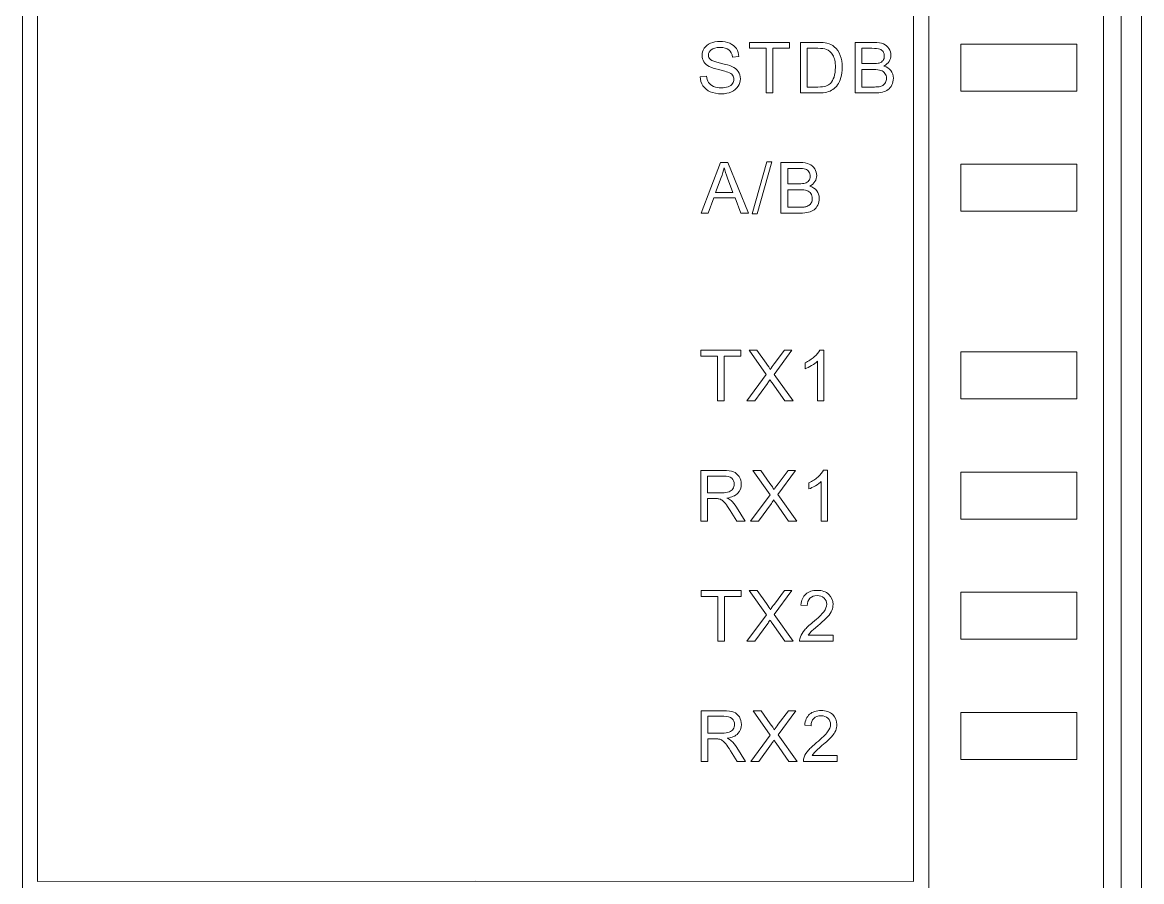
# Model space of a CAD drawing. Header units: millimetres. Extents: x 33157 to 59611, y -29750 to 1750.
# Drawn here: x 53667.38 to 53712.09, y -674.33 to -640.01 of the extents above; entities that cross this region are included whole.
import ezdxf

# ---------------------------------------------------------------- set-up
doc = ezdxf.new("R2010")
doc.units = ezdxf.units.MM
doc.layers.get('0').update_dxf_attribs({"lineweight": 18})
doc.layers.add('layer 1', color=7, linetype='Continuous', lineweight=18)
doc.layers.add('细实线', color=7, linetype='Continuous', lineweight=20)

# ---------------------------------------------------------------- blocks, each defined once
blk = doc.blocks.new('LK240S')
at = {"layer": 'layer 1', "lineweight": 9}
for points in [[(53767.908, -662.323), (53772.541, -662.323), (53772.541, -660.445), (53767.908, -660.445)], [(53767.908, -667.123), (53772.541, -667.123), (53772.541, -665.245), (53767.908, -665.245)], [(53767.908, -674.623), (53772.541, -674.623), (53772.541, -672.745), (53767.908, -672.745)], [(53767.908, -679.423), (53772.541, -679.423), (53772.541, -677.545), (53767.908, -677.545)], [(53767.908, -684.223), (53772.541, -684.223), (53772.541, -682.345), (53767.908, -682.345)], [(53767.908, -689.023), (53772.541, -689.023), (53772.541, -687.145), (53767.908, -687.145)], [(53767.908, -689.023), (53772.541, -689.023), (53772.541, -687.145), (53767.908, -687.145)]]:
    blk.add_lwpolyline(points, close=True, dxfattribs=at)
at = {"layer": 'layer 1'}
for points, knots in [([(53773.603, -633.749), (53773.603, -633.749), (53774.319, -633.749), (53774.319, -633.749), (53774.531, -633.749), (53774.735, -633.833), (53774.885, -633.983), (53775.035, -634.133), (53775.119, -634.337), (53775.119, -634.549), (53775.119, -634.549), (53775.119, -699.34), (53775.119, -699.34), (53775.119, -699.34), (53766.619, -704.243), (53766.619, -704.243), (53766.619, -704.243), (53766.62, -701.29), (53766.62, -701.29), (53766.62, -701.29), (53771.603, -698.413), (53771.603, -698.413), (53772.841, -697.698), (53773.603, -696.378), (53773.603, -694.949), (53773.603, -694.949), (53773.603, -633.749), (53773.603, -633.749)], [0, 0, 0, 0, 139040.035363, 139040.035363, 139040.035363, 278080.070727, 278080.070727, 278080.070727, 417120.10609, 417120.10609, 417120.10609, 556160.141454, 556160.141454, 556160.141454, 695200.176817, 695200.176817, 695200.176817, 834240.212181, 834240.212181, 834240.212181, 973280.247544, 973280.247544, 973280.247544, 1112320.282907, 1112320.282907, 1112320.282907, 1251360.318271, 1251360.318271, 1251360.318271, 1251360.318271]), ([(53761.499, -662.397), (53761.499, -662.397), (53761.499, -660.377), (53761.499, -660.377), (53761.499, -660.377), (53762.195, -660.377), (53762.195, -660.377), (53762.352, -660.377), (53762.472, -660.386), (53762.555, -660.405), (53762.671, -660.432), (53762.769, -660.481), (53762.851, -660.55), (53762.958, -660.64), (53763.037, -660.755), (53763.09, -660.895), (53763.143, -661.036), (53763.17, -661.196), (53763.17, -661.376), (53763.17, -661.529), (53763.152, -661.665), (53763.116, -661.784), (53763.08, -661.902), (53763.034, -662.001), (53762.978, -662.078), (53762.922, -662.156), (53762.861, -662.217), (53762.794, -662.261), (53762.727, -662.306), (53762.647, -662.34), (53762.553, -662.363), (53762.458, -662.386), (53762.35, -662.397), (53762.228, -662.397), (53762.228, -662.397), (53761.499, -662.397), (53761.499, -662.397)], [0, 0, 0, 0, 136970.371273, 136970.371273, 136970.371273, 273940.742545, 273940.742545, 273940.742545, 410911.113818, 410911.113818, 410911.113818, 547881.485091, 547881.485091, 547881.485091, 684851.856364, 684851.856364, 684851.856364, 821822.227636, 821822.227636, 821822.227636, 958792.598909, 958792.598909, 958792.598909, 1095762.970182, 1095762.970182, 1095762.970182, 1232733.341454, 1232733.341454, 1232733.341454, 1369703.712727, 1369703.712727, 1369703.712727, 1506674.084, 1506674.084, 1506674.084, 1643644.455273, 1643644.455273, 1643644.455273, 1643644.455273]), ([(53763.682, -662.397), (53763.682, -662.397), (53763.682, -660.377), (53763.682, -660.377), (53763.682, -660.377), (53764.441, -660.377), (53764.441, -660.377), (53764.595, -660.377), (53764.719, -660.397), (53764.812, -660.438), (53764.905, -660.479), (53764.978, -660.542), (53765.031, -660.627), (53765.084, -660.711), (53765.111, -660.8), (53765.111, -660.893), (53765.111, -660.98), (53765.087, -661.061), (53765.04, -661.137), (53764.994, -661.213), (53764.923, -661.275), (53764.829, -661.322), (53764.951, -661.358), (53765.045, -661.419), (53765.111, -661.505), (53765.176, -661.592), (53765.209, -661.694), (53765.209, -661.811), (53765.209, -661.906), (53765.189, -661.994), (53765.149, -662.076), (53765.109, -662.157), (53765.06, -662.219), (53765.001, -662.264), (53764.942, -662.307), (53764.868, -662.341), (53764.78, -662.363), (53764.691, -662.386), (53764.582, -662.397), (53764.453, -662.397), (53764.453, -662.397), (53763.682, -662.397), (53763.682, -662.397)], [0, 0, 0, 0, 136064.953493, 136064.953493, 136064.953493, 272129.906986, 272129.906986, 272129.906986, 408194.860479, 408194.860479, 408194.860479, 544259.813972, 544259.813972, 544259.813972, 680324.767466, 680324.767466, 680324.767466, 816389.720959, 816389.720959, 816389.720959, 952454.674452, 952454.674452, 952454.674452, 1088519.627945, 1088519.627945, 1088519.627945, 1224584.581438, 1224584.581438, 1224584.581438, 1360649.534931, 1360649.534931, 1360649.534931, 1496714.488424, 1496714.488424, 1496714.488424, 1632779.441917, 1632779.441917, 1632779.441917, 1768844.39541, 1768844.39541, 1768844.39541, 1904909.348903, 1904909.348903, 1904909.348903, 1904909.348903]), ([(53757.491, -661.748), (53757.491, -661.748), (53757.743, -661.726), (53757.743, -661.726), (53757.754, -661.827), (53757.782, -661.91), (53757.826, -661.976), (53757.87, -662.041), (53757.937, -662.093), (53758.029, -662.134), (53758.121, -662.174), (53758.224, -662.194), (53758.339, -662.194), (53758.441, -662.194), (53758.531, -662.179), (53758.609, -662.148), (53758.687, -662.118), (53758.745, -662.076), (53758.783, -662.023), (53758.821, -661.97), (53758.84, -661.912), (53758.84, -661.85), (53758.84, -661.787), (53758.822, -661.732), (53758.785, -661.684), (53758.749, -661.637), (53758.688, -661.598), (53758.603, -661.565), (53758.549, -661.544), (53758.429, -661.512), (53758.244, -661.467), (53758.058, -661.422), (53757.928, -661.38), (53757.854, -661.341), (53757.757, -661.29), (53757.686, -661.227), (53757.639, -661.152), (53757.591, -661.077), (53757.568, -660.993), (53757.568, -660.901), (53757.568, -660.798), (53757.597, -660.703), (53757.655, -660.614), (53757.713, -660.525), (53757.797, -660.458), (53757.908, -660.412), (53758.019, -660.366), (53758.143, -660.343), (53758.279, -660.343), (53758.428, -660.343), (53758.561, -660.367), (53758.675, -660.415), (53758.789, -660.463), (53758.877, -660.534), (53758.939, -660.628), (53759, -660.722), (53759.033, -660.828), (53759.038, -660.947), (53759.038, -660.947), (53758.781, -660.966), (53758.781, -660.966), (53758.768, -660.839), (53758.721, -660.743), (53758.642, -660.678), (53758.562, -660.612), (53758.444, -660.58), (53758.289, -660.58), (53758.127, -660.58), (53758.009, -660.609), (53757.935, -660.669), (53757.862, -660.728), (53757.824, -660.799), (53757.824, -660.883), (53757.824, -660.956), (53757.851, -661.015), (53757.903, -661.062), (53757.955, -661.109), (53758.089, -661.157), (53758.306, -661.206), (53758.523, -661.256), (53758.673, -661.298), (53758.753, -661.335), (53758.871, -661.389), (53758.958, -661.457), (53759.014, -661.541), (53759.07, -661.623), (53759.097, -661.719), (53759.097, -661.827), (53759.097, -661.935), (53759.067, -662.036), (53759.005, -662.131), (53758.943, -662.226), (53758.856, -662.299), (53758.74, -662.352), (53758.625, -662.405), (53758.496, -662.431), (53758.351, -662.431), (53758.169, -662.431), (53758.016, -662.404), (53757.893, -662.351), (53757.769, -662.298), (53757.673, -662.218), (53757.602, -662.111), (53757.532, -662.004), (53757.495, -661.883), (53757.491, -661.748)], [0, 0, 0, 0, 132760.459497, 132760.459497, 132760.459497, 265520.918994, 265520.918994, 265520.918994, 398281.378491, 398281.378491, 398281.378491, 531041.837988, 531041.837988, 531041.837988, 663802.297485, 663802.297485, 663802.297485, 796562.756982, 796562.756982, 796562.756982, 929323.216479, 929323.216479, 929323.216479, 1062083.675976, 1062083.675976, 1062083.675976, 1194844.135473, 1194844.135473, 1194844.135473, 1327604.59497, 1327604.59497, 1327604.59497, 1460365.054467, 1460365.054467, 1460365.054467, 1593125.513963, 1593125.513963, 1593125.513963, 1725885.97346, 1725885.97346, 1725885.97346, 1858646.432957, 1858646.432957, 1858646.432957, 1991406.892454, 1991406.892454, 1991406.892454, 2124167.351951, 2124167.351951, 2124167.351951, 2256927.811448, 2256927.811448, 2256927.811448, 2389688.270945, 2389688.270945, 2389688.270945, 2522448.730442, 2522448.730442, 2522448.730442, 2655209.189939, 2655209.189939, 2655209.189939, 2787969.649436, 2787969.649436, 2787969.649436, 2920730.108933, 2920730.108933, 2920730.108933, 3053490.56843, 3053490.56843, 3053490.56843, 3186251.027927, 3186251.027927, 3186251.027927, 3319011.487424, 3319011.487424, 3319011.487424, 3451771.946921, 3451771.946921, 3451771.946921, 3584532.406418, 3584532.406418, 3584532.406418, 3717292.865915, 3717292.865915, 3717292.865915, 3850053.325412, 3850053.325412, 3850053.325412, 3982813.784909, 3982813.784909, 3982813.784909, 4115574.244406, 4115574.244406, 4115574.244406, 4248334.703903, 4248334.703903, 4248334.703903, 4381095.1634, 4381095.1634, 4381095.1634, 4513855.622896, 4513855.622896, 4513855.622896, 4646616.082393, 4646616.082393, 4646616.082393, 4646616.082393]), ([(53760.132, -662.397), (53760.132, -662.397), (53760.132, -660.614), (53760.132, -660.614), (53760.132, -660.614), (53759.466, -660.614), (53759.466, -660.614), (53759.466, -660.614), (53759.466, -660.377), (53759.466, -660.377), (53759.466, -660.377), (53761.066, -660.377), (53761.066, -660.377), (53761.066, -660.377), (53761.066, -660.614), (53761.066, -660.614), (53761.066, -660.614), (53760.4, -660.614), (53760.4, -660.614), (53760.4, -660.614), (53760.4, -662.397), (53760.4, -662.397), (53760.4, -662.397), (53760.132, -662.397), (53760.132, -662.397)], [0, 0, 0, 0, 140151.737651, 140151.737651, 140151.737651, 280303.475302, 280303.475302, 280303.475302, 420455.212953, 420455.212953, 420455.212953, 560606.950605, 560606.950605, 560606.950605, 700758.688256, 700758.688256, 700758.688256, 840910.425907, 840910.425907, 840910.425907, 981062.163558, 981062.163558, 981062.163558, 1121213.901209, 1121213.901209, 1121213.901209, 1121213.901209]), ([(53761.767, -662.16), (53761.767, -662.16), (53762.198, -662.16), (53762.198, -662.16), (53762.331, -662.16), (53762.435, -662.148), (53762.511, -662.123), (53762.587, -662.098), (53762.647, -662.063), (53762.692, -662.018), (53762.755, -661.955), (53762.805, -661.869), (53762.84, -661.762), (53762.875, -661.655), (53762.893, -661.525), (53762.893, -661.372), (53762.893, -661.16), (53762.858, -660.997), (53762.789, -660.884), (53762.72, -660.77), (53762.636, -660.694), (53762.536, -660.655), (53762.465, -660.627), (53762.35, -660.614), (53762.191, -660.614), (53762.191, -660.614), (53761.767, -660.614), (53761.767, -660.614), (53761.767, -660.614), (53761.767, -662.16), (53761.767, -662.16)], [0, 0, 0, 0, 138248.549668, 138248.549668, 138248.549668, 276497.099336, 276497.099336, 276497.099336, 414745.649004, 414745.649004, 414745.649004, 552994.198672, 552994.198672, 552994.198672, 691242.74834, 691242.74834, 691242.74834, 829491.298008, 829491.298008, 829491.298008, 967739.847676, 967739.847676, 967739.847676, 1105988.397344, 1105988.397344, 1105988.397344, 1244236.947012, 1244236.947012, 1244236.947012, 1382485.496681, 1382485.496681, 1382485.496681, 1382485.496681]), ([(53763.951, -661.226), (53763.951, -661.226), (53764.388, -661.226), (53764.388, -661.226), (53764.506, -661.226), (53764.591, -661.218), (53764.642, -661.203), (53764.711, -661.182), (53764.762, -661.148), (53764.796, -661.101), (53764.831, -661.054), (53764.848, -660.996), (53764.848, -660.925), (53764.848, -660.857), (53764.832, -660.798), (53764.8, -660.747), (53764.768, -660.696), (53764.722, -660.661), (53764.662, -660.642), (53764.602, -660.623), (53764.499, -660.614), (53764.355, -660.614), (53764.355, -660.614), (53763.951, -660.614), (53763.951, -660.614), (53763.951, -660.614), (53763.951, -661.226), (53763.951, -661.226)], [0, 0, 0, 0, 139066.587792, 139066.587792, 139066.587792, 278133.175585, 278133.175585, 278133.175585, 417199.763377, 417199.763377, 417199.763377, 556266.35117, 556266.35117, 556266.35117, 695332.938962, 695332.938962, 695332.938962, 834399.526755, 834399.526755, 834399.526755, 973466.114547, 973466.114547, 973466.114547, 1112532.702339, 1112532.702339, 1112532.702339, 1251599.290132, 1251599.290132, 1251599.290132, 1251599.290132]), ([(53763.951, -662.16), (53763.951, -662.16), (53764.454, -662.16), (53764.454, -662.16), (53764.54, -662.16), (53764.601, -662.157), (53764.636, -662.15), (53764.698, -662.139), (53764.749, -662.121), (53764.791, -662.095), (53764.832, -662.069), (53764.866, -662.032), (53764.893, -661.982), (53764.92, -661.933), (53764.933, -661.876), (53764.933, -661.812), (53764.933, -661.736), (53764.913, -661.671), (53764.874, -661.615), (53764.836, -661.559), (53764.782, -661.52), (53764.714, -661.497), (53764.645, -661.474), (53764.547, -661.463), (53764.418, -661.463), (53764.418, -661.463), (53763.951, -661.463), (53763.951, -661.463), (53763.951, -661.463), (53763.951, -662.16), (53763.951, -662.16)], [0, 0, 0, 0, 138254.845678, 138254.845678, 138254.845678, 276509.691355, 276509.691355, 276509.691355, 414764.537033, 414764.537033, 414764.537033, 553019.38271, 553019.38271, 553019.38271, 691274.228388, 691274.228388, 691274.228388, 829529.074065, 829529.074065, 829529.074065, 967783.919743, 967783.919743, 967783.919743, 1106038.76542, 1106038.76542, 1106038.76542, 1244293.611098, 1244293.611098, 1244293.611098, 1382548.456776, 1382548.456776, 1382548.456776, 1382548.456776]), ([(53757.53, -667.197), (53757.53, -667.197), (53758.305, -665.177), (53758.305, -665.177), (53758.305, -665.177), (53758.599, -665.177), (53758.599, -665.177), (53758.599, -665.177), (53759.422, -667.197), (53759.422, -667.197), (53759.422, -667.197), (53759.118, -667.197), (53759.118, -667.197), (53759.118, -667.197), (53758.884, -666.585), (53758.884, -666.585), (53758.884, -666.585), (53758.033, -666.585), (53758.033, -666.585), (53758.033, -666.585), (53757.814, -667.197), (53757.814, -667.197), (53757.814, -667.197), (53757.53, -667.197), (53757.53, -667.197)], [0, 0, 0, 0, 140154.032187, 140154.032187, 140154.032187, 280308.064375, 280308.064375, 280308.064375, 420462.096562, 420462.096562, 420462.096562, 560616.128749, 560616.128749, 560616.128749, 700770.160937, 700770.160937, 700770.160937, 840924.193124, 840924.193124, 840924.193124, 981078.225311, 981078.225311, 981078.225311, 1121232.257499, 1121232.257499, 1121232.257499, 1121232.257499]), ([(53759.574, -667.231), (53759.574, -667.231), (53760.161, -665.143), (53760.161, -665.143), (53760.161, -665.143), (53760.36, -665.143), (53760.36, -665.143), (53760.36, -665.143), (53759.773, -667.231), (53759.773, -667.231), (53759.773, -667.231), (53759.574, -667.231), (53759.574, -667.231)], [0, 0, 0, 0, 149721.753573, 149721.753573, 149721.753573, 299443.507145, 299443.507145, 299443.507145, 449165.260718, 449165.260718, 449165.260718, 598887.01429, 598887.01429, 598887.01429, 598887.01429]), ([(53760.72, -667.197), (53760.72, -667.197), (53760.72, -665.177), (53760.72, -665.177), (53760.72, -665.177), (53761.479, -665.177), (53761.479, -665.177), (53761.633, -665.177), (53761.757, -665.197), (53761.85, -665.238), (53761.943, -665.279), (53762.016, -665.342), (53762.069, -665.427), (53762.122, -665.511), (53762.149, -665.6), (53762.149, -665.693), (53762.149, -665.78), (53762.125, -665.861), (53762.078, -665.937), (53762.032, -666.013), (53761.961, -666.075), (53761.867, -666.122), (53761.989, -666.158), (53762.083, -666.219), (53762.149, -666.305), (53762.214, -666.392), (53762.247, -666.494), (53762.247, -666.611), (53762.247, -666.706), (53762.227, -666.794), (53762.187, -666.876), (53762.147, -666.957), (53762.098, -667.019), (53762.039, -667.064), (53761.98, -667.107), (53761.906, -667.141), (53761.818, -667.163), (53761.729, -667.186), (53761.62, -667.197), (53761.491, -667.197), (53761.491, -667.197), (53760.72, -667.197), (53760.72, -667.197)], [0, 0, 0, 0, 136063.645106, 136063.645106, 136063.645106, 272127.290213, 272127.290213, 272127.290213, 408190.935319, 408190.935319, 408190.935319, 544254.580425, 544254.580425, 544254.580425, 680318.225532, 680318.225532, 680318.225532, 816381.870638, 816381.870638, 816381.870638, 952445.515744, 952445.515744, 952445.515744, 1088509.160851, 1088509.160851, 1088509.160851, 1224572.805957, 1224572.805957, 1224572.805957, 1360636.451063, 1360636.451063, 1360636.451063, 1496700.09617, 1496700.09617, 1496700.09617, 1632763.741276, 1632763.741276, 1632763.741276, 1768827.386382, 1768827.386382, 1768827.386382, 1904891.031489, 1904891.031489, 1904891.031489, 1904891.031489]), ([(53758.111, -666.368), (53758.111, -666.368), (53758.8, -666.368), (53758.8, -666.368), (53758.8, -666.368), (53758.589, -665.807), (53758.589, -665.807), (53758.526, -665.637), (53758.478, -665.496), (53758.445, -665.385), (53758.417, -665.517), (53758.38, -665.646), (53758.333, -665.774), (53758.333, -665.774), (53758.111, -666.368), (53758.111, -666.368)], [0, 0, 0, 0, 145826.999654, 145826.999654, 145826.999654, 291653.999307, 291653.999307, 291653.999307, 437480.998961, 437480.998961, 437480.998961, 583307.998615, 583307.998615, 583307.998615, 729134.998268, 729134.998268, 729134.998268, 729134.998268]), ([(53760.989, -666.026), (53760.989, -666.026), (53761.426, -666.026), (53761.426, -666.026), (53761.544, -666.026), (53761.629, -666.018), (53761.68, -666.003), (53761.749, -665.982), (53761.8, -665.948), (53761.834, -665.901), (53761.869, -665.854), (53761.886, -665.796), (53761.886, -665.725), (53761.886, -665.657), (53761.87, -665.598), (53761.838, -665.547), (53761.806, -665.496), (53761.76, -665.461), (53761.7, -665.442), (53761.64, -665.423), (53761.537, -665.414), (53761.393, -665.414), (53761.393, -665.414), (53760.989, -665.414), (53760.989, -665.414), (53760.989, -665.414), (53760.989, -666.026), (53760.989, -666.026)], [0, 0, 0, 0, 139064.981301, 139064.981301, 139064.981301, 278129.962602, 278129.962602, 278129.962602, 417194.943902, 417194.943902, 417194.943902, 556259.925203, 556259.925203, 556259.925203, 695324.906504, 695324.906504, 695324.906504, 834389.887805, 834389.887805, 834389.887805, 973454.869106, 973454.869106, 973454.869106, 1112519.850407, 1112519.850407, 1112519.850407, 1251584.831707, 1251584.831707, 1251584.831707, 1251584.831707]), ([(53760.989, -666.96), (53760.989, -666.96), (53761.492, -666.96), (53761.492, -666.96), (53761.578, -666.96), (53761.639, -666.957), (53761.674, -666.95), (53761.736, -666.939), (53761.787, -666.921), (53761.829, -666.895), (53761.87, -666.869), (53761.904, -666.832), (53761.931, -666.782), (53761.958, -666.733), (53761.971, -666.676), (53761.971, -666.612), (53761.971, -666.536), (53761.951, -666.471), (53761.912, -666.415), (53761.874, -666.359), (53761.82, -666.32), (53761.752, -666.297), (53761.683, -666.274), (53761.585, -666.263), (53761.456, -666.263), (53761.456, -666.263), (53760.989, -666.263), (53760.989, -666.263), (53760.989, -666.263), (53760.989, -666.96), (53760.989, -666.96)], [0, 0, 0, 0, 138253.516393, 138253.516393, 138253.516393, 276507.032787, 276507.032787, 276507.032787, 414760.54918, 414760.54918, 414760.54918, 553014.065574, 553014.065574, 553014.065574, 691267.581967, 691267.581967, 691267.581967, 829521.098361, 829521.098361, 829521.098361, 967774.614754, 967774.614754, 967774.614754, 1106028.131147, 1106028.131147, 1106028.131147, 1244281.647541, 1244281.647541, 1244281.647541, 1382535.163934, 1382535.163934, 1382535.163934, 1382535.163934]), ([(53758.189, -674.699), (53758.189, -674.699), (53758.189, -672.915), (53758.189, -672.915), (53758.189, -672.915), (53757.523, -672.915), (53757.523, -672.915), (53757.523, -672.915), (53757.523, -672.678), (53757.523, -672.678), (53757.523, -672.678), (53759.123, -672.678), (53759.123, -672.678), (53759.123, -672.678), (53759.123, -672.915), (53759.123, -672.915), (53759.123, -672.915), (53758.457, -672.915), (53758.457, -672.915), (53758.457, -672.915), (53758.457, -674.699), (53758.457, -674.699), (53758.457, -674.699), (53758.189, -674.699), (53758.189, -674.699)], [0, 0, 0, 0, 140162.91895, 140162.91895, 140162.91895, 280325.8379, 280325.8379, 280325.8379, 420488.756851, 420488.756851, 420488.756851, 560651.675801, 560651.675801, 560651.675801, 700814.594751, 700814.594751, 700814.594751, 840977.513701, 840977.513701, 840977.513701, 981140.432651, 981140.432651, 981140.432651, 1121303.351601, 1121303.351601, 1121303.351601, 1121303.351601]), ([(53759.351, -674.699), (53759.351, -674.699), (53760.132, -673.65), (53760.132, -673.65), (53760.132, -673.65), (53759.444, -672.678), (53759.444, -672.678), (53759.444, -672.678), (53759.762, -672.678), (53759.762, -672.678), (53759.762, -672.678), (53760.131, -673.195), (53760.131, -673.195), (53760.207, -673.302), (53760.261, -673.384), (53760.291, -673.441), (53760.337, -673.371), (53760.39, -673.295), (53760.452, -673.216), (53760.452, -673.216), (53760.856, -672.678), (53760.856, -672.678), (53760.856, -672.678), (53761.149, -672.678), (53761.149, -672.678), (53761.149, -672.678), (53760.447, -673.639), (53760.447, -673.639), (53760.447, -673.639), (53761.202, -674.699), (53761.202, -674.699), (53761.202, -674.699), (53760.874, -674.699), (53760.874, -674.699), (53760.874, -674.699), (53760.364, -673.978), (53760.364, -673.978), (53760.335, -673.937), (53760.307, -673.896), (53760.281, -673.856), (53760.236, -673.924), (53760.204, -673.971), (53760.184, -673.998), (53760.184, -673.998), (53759.672, -674.699), (53759.672, -674.699), (53759.672, -674.699), (53759.351, -674.699), (53759.351, -674.699)], [0, 0, 0, 0, 135385.461557, 135385.461557, 135385.461557, 270770.923114, 270770.923114, 270770.923114, 406156.384671, 406156.384671, 406156.384671, 541541.846228, 541541.846228, 541541.846228, 676927.307785, 676927.307785, 676927.307785, 812312.769342, 812312.769342, 812312.769342, 947698.230898, 947698.230898, 947698.230898, 1083083.692455, 1083083.692455, 1083083.692455, 1218469.154012, 1218469.154012, 1218469.154012, 1353854.615569, 1353854.615569, 1353854.615569, 1489240.077126, 1489240.077126, 1489240.077126, 1624625.538683, 1624625.538683, 1624625.538683, 1760011.00024, 1760011.00024, 1760011.00024, 1895396.461797, 1895396.461797, 1895396.461797, 2030781.923354, 2030781.923354, 2030781.923354, 2166167.384911, 2166167.384911, 2166167.384911, 2166167.384911]), ([(53762.428, -674.699), (53762.428, -674.699), (53762.179, -674.699), (53762.179, -674.699), (53762.179, -674.699), (53762.179, -673.117), (53762.179, -673.117), (53762.12, -673.175), (53762.041, -673.232), (53761.944, -673.289), (53761.847, -673.346), (53761.76, -673.388), (53761.683, -673.417), (53761.683, -673.417), (53761.683, -673.177), (53761.683, -673.177), (53761.821, -673.112), (53761.943, -673.033), (53762.047, -672.94), (53762.151, -672.847), (53762.225, -672.757), (53762.268, -672.67), (53762.268, -672.67), (53762.428, -672.67), (53762.428, -672.67), (53762.428, -672.67), (53762.428, -674.699), (53762.428, -674.699)], [0, 0, 0, 0, 139074.221884, 139074.221884, 139074.221884, 278148.443768, 278148.443768, 278148.443768, 417222.665652, 417222.665652, 417222.665652, 556296.887536, 556296.887536, 556296.887536, 695371.109421, 695371.109421, 695371.109421, 834445.331305, 834445.331305, 834445.331305, 973519.553189, 973519.553189, 973519.553189, 1112593.775073, 1112593.775073, 1112593.775073, 1251667.996957, 1251667.996957, 1251667.996957, 1251667.996957]), ([(53757.517, -679.499), (53757.517, -679.499), (53757.517, -677.478), (53757.517, -677.478), (53757.517, -677.478), (53758.413, -677.478), (53758.413, -677.478), (53758.593, -677.478), (53758.73, -677.496), (53758.823, -677.533), (53758.917, -677.569), (53758.992, -677.633), (53759.048, -677.725), (53759.104, -677.816), (53759.132, -677.918), (53759.132, -678.029), (53759.132, -678.172), (53759.085, -678.293), (53758.992, -678.392), (53758.9, -678.49), (53758.757, -678.552), (53758.563, -678.579), (53758.634, -678.613), (53758.687, -678.647), (53758.724, -678.679), (53758.802, -678.751), (53758.876, -678.841), (53758.945, -678.949), (53758.945, -678.949), (53759.295, -679.499), (53759.295, -679.499), (53759.295, -679.499), (53758.961, -679.499), (53758.961, -679.499), (53758.961, -679.499), (53758.694, -679.078), (53758.694, -679.078), (53758.616, -678.957), (53758.552, -678.864), (53758.501, -678.799), (53758.45, -678.735), (53758.405, -678.69), (53758.365, -678.664), (53758.326, -678.639), (53758.285, -678.621), (53758.243, -678.611), (53758.213, -678.605), (53758.164, -678.601), (53758.095, -678.601), (53758.095, -678.601), (53757.785, -678.601), (53757.785, -678.601), (53757.785, -678.601), (53757.785, -679.499), (53757.785, -679.499), (53757.785, -679.499), (53757.517, -679.499), (53757.517, -679.499)], [0, 0, 0, 0, 134614.094396, 134614.094396, 134614.094396, 269228.188791, 269228.188791, 269228.188791, 403842.283187, 403842.283187, 403842.283187, 538456.377583, 538456.377583, 538456.377583, 673070.471978, 673070.471978, 673070.471978, 807684.566374, 807684.566374, 807684.566374, 942298.66077, 942298.66077, 942298.66077, 1076912.755165, 1076912.755165, 1076912.755165, 1211526.849561, 1211526.849561, 1211526.849561, 1346140.943956, 1346140.943956, 1346140.943956, 1480755.038352, 1480755.038352, 1480755.038352, 1615369.132748, 1615369.132748, 1615369.132748, 1749983.227143, 1749983.227143, 1749983.227143, 1884597.321539, 1884597.321539, 1884597.321539, 2019211.415935, 2019211.415935, 2019211.415935, 2153825.51033, 2153825.51033, 2153825.51033, 2288439.604726, 2288439.604726, 2288439.604726, 2423053.699122, 2423053.699122, 2423053.699122, 2557667.793517, 2557667.793517, 2557667.793517, 2557667.793517]), ([(53757.785, -678.37), (53757.785, -678.37), (53758.359, -678.37), (53758.359, -678.37), (53758.481, -678.37), (53758.576, -678.357), (53758.645, -678.332), (53758.714, -678.307), (53758.766, -678.266), (53758.801, -678.211), (53758.837, -678.155), (53758.855, -678.095), (53758.855, -678.029), (53758.855, -677.934), (53758.821, -677.855), (53758.751, -677.793), (53758.682, -677.732), (53758.573, -677.701), (53758.424, -677.701), (53758.424, -677.701), (53757.785, -677.701), (53757.785, -677.701), (53757.785, -677.701), (53757.785, -678.37), (53757.785, -678.37)], [0, 0, 0, 0, 140172.929765, 140172.929765, 140172.929765, 280345.859531, 280345.859531, 280345.859531, 420518.789296, 420518.789296, 420518.789296, 560691.719062, 560691.719062, 560691.719062, 700864.648827, 700864.648827, 700864.648827, 841037.578592, 841037.578592, 841037.578592, 981210.508358, 981210.508358, 981210.508358, 1121383.438123, 1121383.438123, 1121383.438123, 1121383.438123]), ([(53759.501, -679.499), (53759.501, -679.499), (53760.282, -678.45), (53760.282, -678.45), (53760.282, -678.45), (53759.595, -677.478), (53759.595, -677.478), (53759.595, -677.478), (53759.913, -677.478), (53759.913, -677.478), (53759.913, -677.478), (53760.281, -677.995), (53760.281, -677.995), (53760.358, -678.102), (53760.411, -678.184), (53760.442, -678.241), (53760.487, -678.171), (53760.541, -678.095), (53760.603, -678.016), (53760.603, -678.016), (53761.006, -677.478), (53761.006, -677.478), (53761.006, -677.478), (53761.299, -677.478), (53761.299, -677.478), (53761.299, -677.478), (53760.597, -678.439), (53760.597, -678.439), (53760.597, -678.439), (53761.353, -679.499), (53761.353, -679.499), (53761.353, -679.499), (53761.024, -679.499), (53761.024, -679.499), (53761.024, -679.499), (53760.515, -678.778), (53760.515, -678.778), (53760.485, -678.737), (53760.458, -678.696), (53760.432, -678.656), (53760.387, -678.724), (53760.355, -678.771), (53760.335, -678.798), (53760.335, -678.798), (53759.823, -679.499), (53759.823, -679.499), (53759.823, -679.499), (53759.501, -679.499), (53759.501, -679.499)], [0, 0, 0, 0, 135391.950587, 135391.950587, 135391.950587, 270783.901174, 270783.901174, 270783.901174, 406175.851762, 406175.851762, 406175.851762, 541567.802349, 541567.802349, 541567.802349, 676959.752936, 676959.752936, 676959.752936, 812351.703523, 812351.703523, 812351.703523, 947743.65411, 947743.65411, 947743.65411, 1083135.604697, 1083135.604697, 1083135.604697, 1218527.555285, 1218527.555285, 1218527.555285, 1353919.505872, 1353919.505872, 1353919.505872, 1489311.456459, 1489311.456459, 1489311.456459, 1624703.407046, 1624703.407046, 1624703.407046, 1760095.357633, 1760095.357633, 1760095.357633, 1895487.30822, 1895487.30822, 1895487.30822, 2030879.258808, 2030879.258808, 2030879.258808, 2166271.209395, 2166271.209395, 2166271.209395, 2166271.209395]), ([(53762.578, -679.499), (53762.578, -679.499), (53762.33, -679.499), (53762.33, -679.499), (53762.33, -679.499), (53762.33, -677.917), (53762.33, -677.917), (53762.27, -677.975), (53762.192, -678.032), (53762.095, -678.089), (53761.998, -678.146), (53761.91, -678.188), (53761.833, -678.217), (53761.833, -678.217), (53761.833, -677.977), (53761.833, -677.977), (53761.972, -677.912), (53762.093, -677.833), (53762.197, -677.74), (53762.301, -677.647), (53762.375, -677.557), (53762.418, -677.47), (53762.418, -677.47), (53762.578, -677.47), (53762.578, -677.47), (53762.578, -677.47), (53762.578, -679.499), (53762.578, -679.499)], [0, 0, 0, 0, 139080.620287, 139080.620287, 139080.620287, 278161.240573, 278161.240573, 278161.240573, 417241.86086, 417241.86086, 417241.86086, 556322.481147, 556322.481147, 556322.481147, 695403.101433, 695403.101433, 695403.101433, 834483.72172, 834483.72172, 834483.72172, 973564.342007, 973564.342007, 973564.342007, 1112644.962293, 1112644.962293, 1112644.962293, 1251725.58258, 1251725.58258, 1251725.58258, 1251725.58258]), ([(53758.194, -684.299), (53758.194, -684.299), (53758.194, -682.515), (53758.194, -682.515), (53758.194, -682.515), (53757.528, -682.515), (53757.528, -682.515), (53757.528, -682.515), (53757.528, -682.278), (53757.528, -682.278), (53757.528, -682.278), (53759.128, -682.278), (53759.128, -682.278), (53759.128, -682.278), (53759.128, -682.515), (53759.128, -682.515), (53759.128, -682.515), (53758.462, -682.515), (53758.462, -682.515), (53758.462, -682.515), (53758.462, -684.299), (53758.462, -684.299), (53758.462, -684.299), (53758.194, -684.299), (53758.194, -684.299)], [0, 0, 0, 0, 140175.589451, 140175.589451, 140175.589451, 280351.178902, 280351.178902, 280351.178902, 420526.768353, 420526.768353, 420526.768353, 560702.357804, 560702.357804, 560702.357804, 700877.947255, 700877.947255, 700877.947255, 841053.536707, 841053.536707, 841053.536707, 981229.126158, 981229.126158, 981229.126158, 1121404.715609, 1121404.715609, 1121404.715609, 1121404.715609]), ([(53759.356, -684.299), (53759.356, -684.299), (53760.137, -683.25), (53760.137, -683.25), (53760.137, -683.25), (53759.449, -682.278), (53759.449, -682.278), (53759.449, -682.278), (53759.767, -682.278), (53759.767, -682.278), (53759.767, -682.278), (53760.136, -682.795), (53760.136, -682.795), (53760.212, -682.902), (53760.266, -682.984), (53760.296, -683.041), (53760.342, -682.971), (53760.395, -682.895), (53760.457, -682.816), (53760.457, -682.816), (53760.861, -682.278), (53760.861, -682.278), (53760.861, -682.278), (53761.154, -682.278), (53761.154, -682.278), (53761.154, -682.278), (53760.452, -683.239), (53760.452, -683.239), (53760.452, -683.239), (53761.207, -684.299), (53761.207, -684.299), (53761.207, -684.299), (53760.879, -684.299), (53760.879, -684.299), (53760.879, -684.299), (53760.369, -683.578), (53760.369, -683.578), (53760.34, -683.537), (53760.312, -683.496), (53760.286, -683.456), (53760.241, -683.524), (53760.209, -683.571), (53760.189, -683.598), (53760.189, -683.598), (53759.677, -684.299), (53759.677, -684.299), (53759.677, -684.299), (53759.356, -684.299), (53759.356, -684.299)], [0, 0, 0, 0, 135397.699634, 135397.699634, 135397.699634, 270795.399269, 270795.399269, 270795.399269, 406193.098903, 406193.098903, 406193.098903, 541590.798538, 541590.798538, 541590.798538, 676988.498172, 676988.498172, 676988.498172, 812386.197806, 812386.197806, 812386.197806, 947783.897441, 947783.897441, 947783.897441, 1083181.597075, 1083181.597075, 1083181.597075, 1218579.29671, 1218579.29671, 1218579.29671, 1353976.996344, 1353976.996344, 1353976.996344, 1489374.695978, 1489374.695978, 1489374.695978, 1624772.395613, 1624772.395613, 1624772.395613, 1760170.095247, 1760170.095247, 1760170.095247, 1895567.794882, 1895567.794882, 1895567.794882, 2030965.494516, 2030965.494516, 2030965.494516, 2166363.19415, 2166363.19415, 2166363.19415, 2166363.19415]), ([(53762.802, -684.062), (53762.802, -684.062), (53762.802, -684.299), (53762.802, -684.299), (53762.802, -684.299), (53761.465, -684.299), (53761.465, -684.299), (53761.463, -684.239), (53761.473, -684.182), (53761.494, -684.126), (53761.528, -684.035), (53761.583, -683.946), (53761.659, -683.858), (53761.735, -683.77), (53761.843, -683.668), (53761.984, -683.553), (53762.202, -683.373), (53762.351, -683.23), (53762.428, -683.125), (53762.507, -683.019), (53762.546, -682.92), (53762.546, -682.826), (53762.546, -682.727), (53762.51, -682.645), (53762.44, -682.577), (53762.369, -682.51), (53762.277, -682.476), (53762.164, -682.476), (53762.044, -682.476), (53761.948, -682.511), (53761.876, -682.583), (53761.804, -682.654), (53761.768, -682.753), (53761.767, -682.879), (53761.767, -682.879), (53761.513, -682.854), (53761.513, -682.854), (53761.53, -682.664), (53761.596, -682.519), (53761.71, -682.419), (53761.824, -682.32), (53761.977, -682.27), (53762.169, -682.27), (53762.363, -682.27), (53762.517, -682.323), (53762.63, -682.431), (53762.743, -682.539), (53762.8, -682.672), (53762.8, -682.831), (53762.8, -682.912), (53762.783, -682.992), (53762.75, -683.07), (53762.717, -683.148), (53762.662, -683.231), (53762.585, -683.317), (53762.508, -683.403), (53762.38, -683.522), (53762.203, -683.673), (53762.054, -683.798), (53761.958, -683.883), (53761.915, -683.927), (53761.873, -683.972), (53761.838, -684.017), (53761.81, -684.062), (53761.81, -684.062), (53762.802, -684.062), (53762.802, -684.062)], [0, 0, 0, 0, 134098.776453, 134098.776453, 134098.776453, 268197.552906, 268197.552906, 268197.552906, 402296.329359, 402296.329359, 402296.329359, 536395.105812, 536395.105812, 536395.105812, 670493.882265, 670493.882265, 670493.882265, 804592.658718, 804592.658718, 804592.658718, 938691.435171, 938691.435171, 938691.435171, 1072790.211624, 1072790.211624, 1072790.211624, 1206888.988076, 1206888.988076, 1206888.988076, 1340987.764529, 1340987.764529, 1340987.764529, 1475086.540982, 1475086.540982, 1475086.540982, 1609185.317435, 1609185.317435, 1609185.317435, 1743284.093888, 1743284.093888, 1743284.093888, 1877382.870341, 1877382.870341, 1877382.870341, 2011481.646794, 2011481.646794, 2011481.646794, 2145580.423247, 2145580.423247, 2145580.423247, 2279679.1997, 2279679.1997, 2279679.1997, 2413777.976153, 2413777.976153, 2413777.976153, 2547876.752606, 2547876.752606, 2547876.752606, 2681975.529059, 2681975.529059, 2681975.529059, 2816074.305512, 2816074.305512, 2816074.305512, 2950173.081965, 2950173.081965, 2950173.081965, 2950173.081965]), ([(53757.527, -689.099), (53757.527, -689.099), (53757.527, -687.078), (53757.527, -687.078), (53757.527, -687.078), (53758.422, -687.078), (53758.422, -687.078), (53758.603, -687.078), (53758.739, -687.096), (53758.833, -687.133), (53758.927, -687.169), (53759.001, -687.233), (53759.057, -687.325), (53759.113, -687.416), (53759.141, -687.518), (53759.141, -687.629), (53759.141, -687.772), (53759.095, -687.893), (53759.002, -687.992), (53758.909, -688.09), (53758.766, -688.152), (53758.572, -688.179), (53758.643, -688.213), (53758.697, -688.247), (53758.734, -688.279), (53758.812, -688.351), (53758.886, -688.441), (53758.955, -688.549), (53758.955, -688.549), (53759.304, -689.099), (53759.304, -689.099), (53759.304, -689.099), (53758.97, -689.099), (53758.97, -689.099), (53758.97, -689.099), (53758.703, -688.678), (53758.703, -688.678), (53758.626, -688.557), (53758.561, -688.464), (53758.511, -688.399), (53758.46, -688.335), (53758.415, -688.29), (53758.375, -688.264), (53758.335, -688.239), (53758.294, -688.221), (53758.253, -688.211), (53758.223, -688.205), (53758.174, -688.201), (53758.104, -688.201), (53758.104, -688.201), (53757.795, -688.201), (53757.795, -688.201), (53757.795, -688.201), (53757.795, -689.099), (53757.795, -689.099), (53757.795, -689.099), (53757.527, -689.099), (53757.527, -689.099)], [0, 0, 0, 0, 134626.022349, 134626.022349, 134626.022349, 269252.044698, 269252.044698, 269252.044698, 403878.067048, 403878.067048, 403878.067048, 538504.089397, 538504.089397, 538504.089397, 673130.111746, 673130.111746, 673130.111746, 807756.134095, 807756.134095, 807756.134095, 942382.156444, 942382.156444, 942382.156444, 1077008.178794, 1077008.178794, 1077008.178794, 1211634.201143, 1211634.201143, 1211634.201143, 1346260.223492, 1346260.223492, 1346260.223492, 1480886.245841, 1480886.245841, 1480886.245841, 1615512.26819, 1615512.26819, 1615512.26819, 1750138.29054, 1750138.29054, 1750138.29054, 1884764.312889, 1884764.312889, 1884764.312889, 2019390.335238, 2019390.335238, 2019390.335238, 2154016.357587, 2154016.357587, 2154016.357587, 2288642.379936, 2288642.379936, 2288642.379936, 2423268.402285, 2423268.402285, 2423268.402285, 2557894.424635, 2557894.424635, 2557894.424635, 2557894.424635]), ([(53759.511, -689.099), (53759.511, -689.099), (53760.292, -688.05), (53760.292, -688.05), (53760.292, -688.05), (53759.604, -687.078), (53759.604, -687.078), (53759.604, -687.078), (53759.923, -687.078), (53759.923, -687.078), (53759.923, -687.078), (53760.291, -687.595), (53760.291, -687.595), (53760.368, -687.702), (53760.421, -687.784), (53760.451, -687.841), (53760.497, -687.771), (53760.55, -687.695), (53760.612, -687.616), (53760.612, -687.616), (53761.016, -687.078), (53761.016, -687.078), (53761.016, -687.078), (53761.309, -687.078), (53761.309, -687.078), (53761.309, -687.078), (53760.607, -688.039), (53760.607, -688.039), (53760.607, -688.039), (53761.362, -689.099), (53761.362, -689.099), (53761.362, -689.099), (53761.034, -689.099), (53761.034, -689.099), (53761.034, -689.099), (53760.524, -688.378), (53760.524, -688.378), (53760.495, -688.337), (53760.467, -688.296), (53760.441, -688.256), (53760.396, -688.324), (53760.364, -688.371), (53760.344, -688.398), (53760.344, -688.398), (53759.832, -689.099), (53759.832, -689.099), (53759.832, -689.099), (53759.511, -689.099), (53759.511, -689.099)], [0, 0, 0, 0, 135404.201667, 135404.201667, 135404.201667, 270808.403334, 270808.403334, 270808.403334, 406212.605, 406212.605, 406212.605, 541616.806667, 541616.806667, 541616.806667, 677021.008334, 677021.008334, 677021.008334, 812425.210001, 812425.210001, 812425.210001, 947829.411668, 947829.411668, 947829.411668, 1083233.613335, 1083233.613335, 1083233.613335, 1218637.815001, 1218637.815001, 1218637.815001, 1354042.016668, 1354042.016668, 1354042.016668, 1489446.218335, 1489446.218335, 1489446.218335, 1624850.420002, 1624850.420002, 1624850.420002, 1760254.621669, 1760254.621669, 1760254.621669, 1895658.823336, 1895658.823336, 1895658.823336, 2031063.025002, 2031063.025002, 2031063.025002, 2166467.226669, 2166467.226669, 2166467.226669, 2166467.226669]), ([(53762.958, -688.862), (53762.958, -688.862), (53762.958, -689.099), (53762.958, -689.099), (53762.958, -689.099), (53761.62, -689.099), (53761.62, -689.099), (53761.618, -689.039), (53761.628, -688.982), (53761.649, -688.926), (53761.683, -688.835), (53761.738, -688.746), (53761.814, -688.658), (53761.89, -688.57), (53761.998, -688.468), (53762.139, -688.353), (53762.357, -688.173), (53762.506, -688.03), (53762.584, -687.925), (53762.662, -687.819), (53762.701, -687.72), (53762.701, -687.626), (53762.701, -687.527), (53762.665, -687.445), (53762.595, -687.377), (53762.524, -687.31), (53762.432, -687.276), (53762.319, -687.276), (53762.199, -687.276), (53762.103, -687.311), (53762.031, -687.383), (53761.959, -687.454), (53761.923, -687.553), (53761.922, -687.679), (53761.922, -687.679), (53761.668, -687.654), (53761.668, -687.654), (53761.685, -687.464), (53761.751, -687.319), (53761.865, -687.219), (53761.979, -687.12), (53762.132, -687.07), (53762.324, -687.07), (53762.518, -687.07), (53762.672, -687.123), (53762.785, -687.231), (53762.898, -687.339), (53762.955, -687.472), (53762.955, -687.631), (53762.955, -687.712), (53762.938, -687.792), (53762.905, -687.87), (53762.872, -687.948), (53762.817, -688.031), (53762.74, -688.117), (53762.663, -688.203), (53762.536, -688.322), (53762.358, -688.473), (53762.209, -688.598), (53762.113, -688.683), (53762.07, -688.727), (53762.028, -688.772), (53761.993, -688.817), (53761.966, -688.862), (53761.966, -688.862), (53762.958, -688.862), (53762.958, -688.862)], [0, 0, 0, 0, 134105.215769, 134105.215769, 134105.215769, 268210.431537, 268210.431537, 268210.431537, 402315.647306, 402315.647306, 402315.647306, 536420.863074, 536420.863074, 536420.863074, 670526.078843, 670526.078843, 670526.078843, 804631.294612, 804631.294612, 804631.294612, 938736.51038, 938736.51038, 938736.51038, 1072841.726149, 1072841.726149, 1072841.726149, 1206946.941917, 1206946.941917, 1206946.941917, 1341052.157686, 1341052.157686, 1341052.157686, 1475157.373454, 1475157.373454, 1475157.373454, 1609262.589223, 1609262.589223, 1609262.589223, 1743367.804992, 1743367.804992, 1743367.804992, 1877473.02076, 1877473.02076, 1877473.02076, 2011578.236529, 2011578.236529, 2011578.236529, 2145683.452297, 2145683.452297, 2145683.452297, 2279788.668066, 2279788.668066, 2279788.668066, 2413893.883835, 2413893.883835, 2413893.883835, 2547999.099603, 2547999.099603, 2547999.099603, 2682104.315372, 2682104.315372, 2682104.315372, 2816209.53114, 2816209.53114, 2816209.53114, 2950314.746909, 2950314.746909, 2950314.746909, 2950314.746909]), ([(53757.795, -687.97), (53757.795, -687.97), (53758.369, -687.97), (53758.369, -687.97), (53758.491, -687.97), (53758.586, -687.957), (53758.655, -687.932), (53758.723, -687.907), (53758.776, -687.866), (53758.811, -687.811), (53758.847, -687.755), (53758.865, -687.695), (53758.865, -687.629), (53758.865, -687.534), (53758.83, -687.455), (53758.761, -687.393), (53758.692, -687.332), (53758.583, -687.301), (53758.434, -687.301), (53758.434, -687.301), (53757.795, -687.301), (53757.795, -687.301), (53757.795, -687.301), (53757.795, -687.97), (53757.795, -687.97)], [0, 0, 0, 0, 140185.613684, 140185.613684, 140185.613684, 280371.227367, 280371.227367, 280371.227367, 420556.841051, 420556.841051, 420556.841051, 560742.454734, 560742.454734, 560742.454734, 700928.068418, 700928.068418, 700928.068418, 841113.682102, 841113.682102, 841113.682102, 981299.295785, 981299.295785, 981299.295785, 1121484.909469, 1121484.909469, 1121484.909469, 1121484.909469])]:
    blk.add_open_spline(points, degree=3, knots=knots, dxfattribs=at)

msp = doc.modelspace()

# ---------------------------------------------------------------- linework, layer by layer
at = {"linetype": 'Continuous'}
for p, q in [((53667.385, -774.373), (53667.385, -609.979)), ((53667.991, -609.979), (53667.991, -674.334)), ((53702.978, -674.334), (53702.978, -609.979)), ((53703.585, -737.139), (53703.585, -609.979)), ((53711.279, -735.392), (53711.279, -614.185)), ((53712.079, -734.912), (53712.079, -614.985)), ((53667.991, -674.334), (53685.486, -674.316)), ((53685.486, -674.316), (53702.978, -674.334))]:
    msp.add_line(p, q, dxfattribs=at)

# ---------------------------------------------------------------- block references
at = {"layer": '细实线'}
msp.add_blockref('LK240S', (-63.035, 19.57), dxfattribs=at)

doc.saveas('drawing.dxf')
